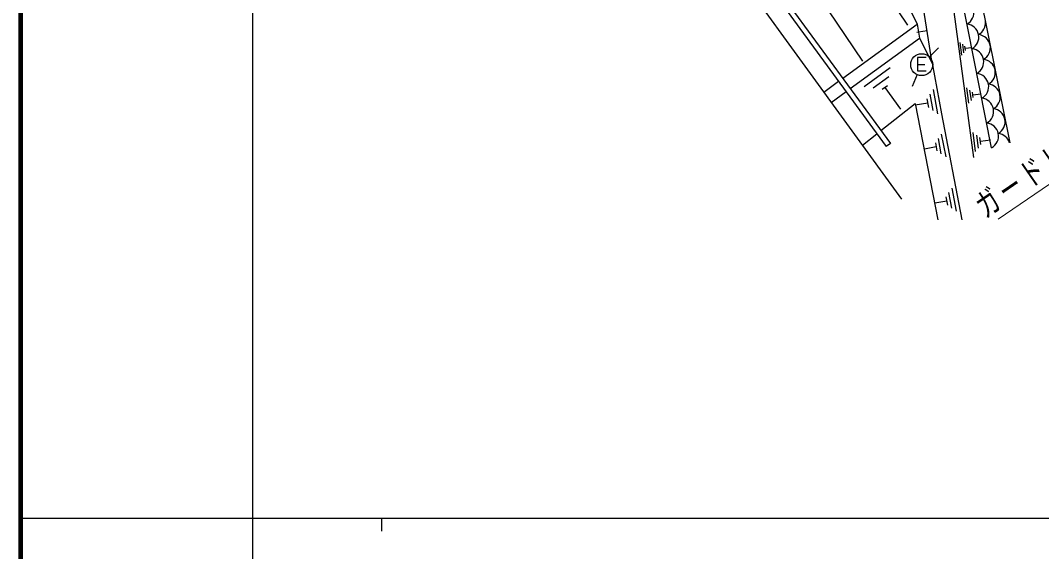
# Model space of a CAD drawing. Units: millimetres, scale not verified. Extents: x 40000 to 680000, y 20000 to 380000.
# Drawn here: x 40000 to 119162, y 202409 to 243616 of the extents above; entities that cross this region are included whole.
import ezdxf

# ---------------------------------------------------------------- set-up
doc = ezdxf.new("R2010")
doc.units = ezdxf.units.MM
doc.header["$LTSCALE"] = 1000
for name, color, linetype, lineweight in [('M-BGD', 7, 'Continuous', 25), ('M-BMK-SRVR', 3, 'Continuous', 25), ('M-STR-HTXT', 7, 'Continuous', 13), ('M-TTL', 2, 'Continuous', 140), ('M-TTL-BAND', 7, 'Continuous', 25)]:
    doc.layers.add(name, color=color, linetype=linetype, lineweight=lineweight)
doc.styles.add('ＭＳ ゴシック', font='')
doc.styles.get('ＭＳ ゴシック').set_extended_font_data('MS Gothic')

msp = doc.modelspace()

# ---------------------------------------------------------------- linework, layer by layer
at = {"layer": 'M-BGD'}
for p, q in [((110692, 240303), (106946, 263802)), ((92743, 254179), (107440, 234079)), ((92420, 253943), (107117, 233843)), ((105130, 252450), (109517, 243334)), ((104205, 250020), (108769, 243235)), ((115292, 233743), (112235, 249090)), ((113636, 249345), (116693, 234125)), ((100516, 247539), (105288, 240445)), ((103745, 239131), (109517, 243334)), ((109616, 242709), (109501, 242691)), ((110291, 242816), (109616, 242709)), ((104336, 238324), (109693, 242226)), ((110472, 240787), (111179, 241495)), ((112981, 240913), (112847, 241904)), ((113027, 241767), (113118, 241093)), ((113255, 241273), (113207, 241630)), ((113231, 241452), (113747, 241521)), ((105414, 238491), (107435, 239963)), ((109531, 240186), (110109, 240186)), ((106113, 238381), (107325, 239264)), ((109526, 239410), (109120, 238496)), ((102274, 238060), (103422, 238896)), ((106811, 238271), (107216, 238566)), ((107013, 238419), (108237, 236739)), ((113529, 237192), (113369, 238381)), ((102863, 237251), (104012, 238089)), ((110278, 237543), (110399, 236870)), ((110752, 236624), (110524, 237896)), ((110769, 238249), (111105, 236379)), ((113585, 238217), (113694, 237408)), ((113859, 237624), (113801, 238052)), ((113830, 237838), (114448, 237921)), ((110339, 237207), (109366, 237032)), ((105274, 233932), (106399, 234825)), ((111390, 233261), (111159, 234463)), ((111387, 234800), (111728, 233032)), ((114046, 233445), (113846, 234931)), ((114116, 234726), (114252, 233715)), ((114458, 233985), (114386, 234520)), ((114422, 234252), (115195, 234356)), ((107440, 234079), (107117, 233843)), ((110992, 233807), (110073, 233630)), ((110931, 234125), (111053, 233489)), ((112206, 230596), (112546, 228828)), ((111810, 229603), (110891, 229426)), ((111749, 229921), (111872, 229285)), ((112209, 229057), (111977, 230258))]:
    msp.add_line(p, q, dxfattribs=at)
for points in [[(107969, 264373), (109370, 255776), (110580, 248581), (112108, 246225), (113891, 232979)], [(109517, 243334), (109693, 242226), (110692, 240303)], [(110211, 240730), (109531, 240730), (109531, 239710), (110211, 239710)], [(110692, 240303), (111396, 236379), (112983, 228143)], [(106712, 235074), (109356, 237172), (111132, 228143)]]:
    msp.add_lwpolyline(points, dxfattribs=at)
msp.add_circle((109871, 240186), 850, dxfattribs=at)
for centre, start, end in [((112890, 244234), 298.68799, 83.84033), ((113272, 242316), 298.68799, 83.84033), ((113785, 243415), 298.68799, 6.87439), ((114167, 241497), 298.68799, 83.84033), ((113654, 240398), 298.68799, 83.84033), ((114549, 239579), 298.68799, 83.84033), ((114036, 238479), 298.68799, 83.84033), ((114931, 237660), 298.68799, 83.84033), ((114418, 236561), 298.68799, 83.84033), ((115313, 235742), 298.68799, 83.84033), ((114800, 234643), 298.68799, 83.84033), ((115695, 233824), 16.85486, 83.84033)]:
    msp.add_arc(centre, 1025, start, end, dxfattribs=at)
at = {"layer": 'M-BMK-SRVR'}
msp.add_lwpolyline([(65410, 288814), (88842, 256555), (108315, 229745)], dxfattribs=at)
at = {"layer": 'M-STR-HTXT'}
msp.add_line((115792, 228186), (126130, 235282), dxfattribs=at)
at = {"layer": 'M-TTL'}
msp.add_line((40000, 380000), (40000, 20000), dxfattribs=at)
at = {"layer": 'M-TTL-BAND'}
for p, q in [((58000, 370000), (58000, 20000)), ((40000, 205000), (579000, 205000)), ((68000, 205000), (68000, 204000))]:
    msp.add_line(p, q, dxfattribs=at)

# ---------------------------------------------------------------- texts
at = {"layer": 'M-STR-HTXT', "insert": (114867, 228132), "char_height": 1833, "attachment_point": 7, "rotation": 34.6, "style": 'ＭＳ ゴシック'}
msp.add_mtext('\\T1.19;\\W0.7;ガードレール', dxfattribs=at)

doc.saveas('drawing.dxf')
